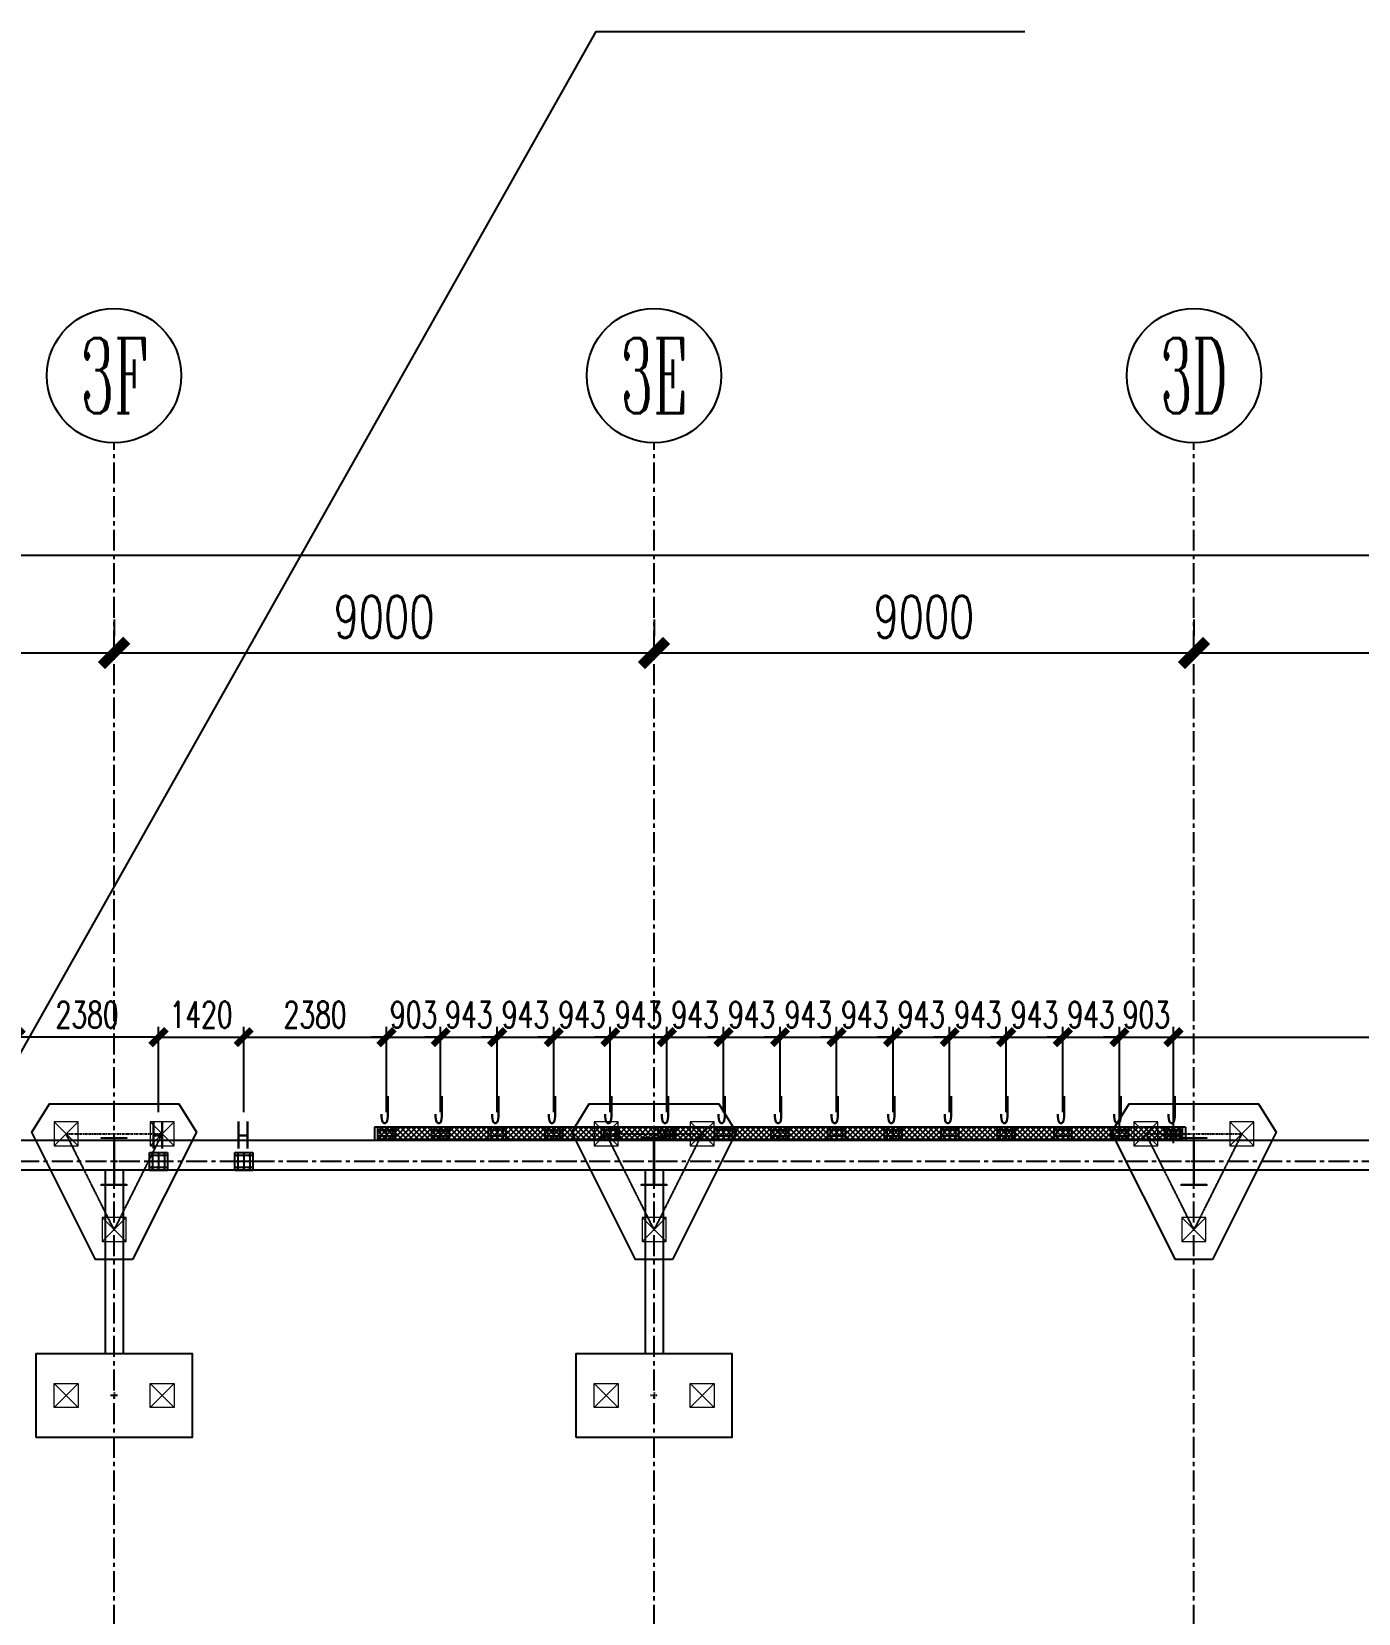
# Model space of a CAD drawing. Extents: x 782294 to 1727252, y -631030 to 17645.
# Drawn here: x 1136604 to 1158720, y -523052 to -496687 of the extents above; entities that cross this region are included whole.
import ezdxf
from ezdxf.enums import TextEntityAlignment as Align

# ---------------------------------------------------------------- set-up
doc = ezdxf.new("R2010")
doc.units = 0
doc.linetypes.add('CENTER', pattern=[2, 1.25, -0.25, 0.25, -0.25])
doc.layers.get('Defpoints').update_dxf_attribs({"color": 210})
for name, color, linetype in [('!ZN3-铝板幕墙-3', 3, 'Continuous'), ('2钢材断面', 2, 'Continuous'), ('30预埋件', 30, 'Continuous'), ('3符号', 3, 'Continuous'), ('40钢材投影', 40, 'Continuous'), ('A-AXIS-DP', 126, 'Continuous'), ('ALT_CEN-0-30', 1, 'CENTER'), ('DIM', 173, 'Continuous'), ('DOTE', 1, 'CENTER'), ('S-BKL', 4, 'Continuous'), ('S-DOTE1', 140, 'CENTER'), ('S-HATCH1-W', 252, 'Continuous'), ('结构轮廓线', 1, 'Continuous')]:
    doc.layers.add(name, color=color, linetype=linetype)
doc.layers.add('S-col', color=2, linetype='Continuous', lineweight=0)
doc.layers.add('S-zhuang', color=1, linetype='Continuous', lineweight=0)
doc.layers.add('疑问', color=1, linetype='Continuous', plot=False)
doc.styles.add('_TCH_AXIS', font='COMPLEX', dxfattribs={"bigfont": 'GBCBIG'})
doc.styles.add('DHTEXT-1', font='romans.shx', dxfattribs={"width": 0.7, "bigfont": 'chinese.shx'})
doc.dimstyles.new('ZN175', dxfattribs={"dimscale": 175, "dimtxt": 2.5, "dimasz": 1.5, "dimexe": 1, "dimexo": 2, "dimgap": 0.9, "dimtad": 1, "dimdec": 0, "dimdsep": 46, "dimtxsty": 'DHTEXT-1', "dimblk": 'ARCHTICK', "dimcen": 2.5, "dimclrd": 173, "dimclre": 173, "dimclrt": 7, "dimazin": 2, "dimtfac": 1, "dimtdec": 0, "dimtix": 1, "dimtmove": 2, "dimatfit": 3, "dimfxl": 0, "dimtolj": 1, "dimtzin": 0, "dimarcsym": 0})
doc.dimstyles.new('ZN280', dxfattribs={"dimscale": 280, "dimtxt": 2.5, "dimasz": 1.5, "dimexe": 1, "dimexo": 2, "dimgap": 0.9, "dimtad": 1, "dimdec": 0, "dimdsep": 46, "dimtxsty": 'DHTEXT-1', "dimblk": 'ARCHTICK', "dimcen": 2.5, "dimclrd": 173, "dimclre": 173, "dimclrt": 7, "dimazin": 2, "dimtfac": 1, "dimtdec": 0, "dimtix": 1, "dimtmove": 2, "dimatfit": 3, "dimfxl": 0, "dimarcsym": 0})

# ---------------------------------------------------------------- blocks, each defined once
blk = doc.blocks.new('卓越-轴号')
blk.add_circle((0, 0), 4)
at = {"color": 0, "style": '_TCH_AXIS', "width": 1.041667, "flags": 8}
blk.add_attdef('A', text='', height=4.48, dxfattribs=at).set_placement((-2, -2.24), (2, -2.24), align=Align.FIT)
blk = doc.blocks.new('_ArchTick')
at = {"color": 0, "linetype": 'ByBlock', "const_width": 0.4}
blk.add_lwpolyline([(-0.5, -0.5), (0.5, 0.5)], dxfattribs=at)
blk = doc.blocks.new('*D1528')
at = {"layer": 'Defpoints', "color": 0, "ltscale": 2800, "transparency": 16777216}
for p in [(130000, 80275), (139000, 80275), (139000, 80275)]:
    blk.add_point(p, dxfattribs=at)
at = {"layer": 'DIM', "color": 173, "linetype": 'ByBlock', "lineweight": -2, "ltscale": 2800, "transparency": 16777216}
for p, q in [((130000, 80835), (130000, 80555)), ((139000, 80835), (139000, 80555)), ((130000, 80275), (139000, 80275))]:
    blk.add_line(p, q, dxfattribs=at)
at = {"layer": 'DIM', "color": 173, "lineweight": -2, "ltscale": 2800, "transparency": 16777216, "xscale": 420, "yscale": 420, "zscale": 420, "rotation": 180}
blk.add_blockref('_ArchTick', (130000, 80275), dxfattribs=at)
at = {"layer": 'DIM', "color": 173, "lineweight": -2, "ltscale": 2800, "transparency": 16777216, "xscale": 420, "yscale": 420, "zscale": 420}
blk.add_blockref('_ArchTick', (139000, 80275), dxfattribs=at)
at = {"layer": 'DIM', "color": 7, "ltscale": 2800, "transparency": 16777216, "insert": (134500, 80877), "char_height": 700, "attachment_point": 5, "style": 'DHTEXT-1'}
blk.add_mtext('9000', dxfattribs=at)
blk = doc.blocks.new('*D1529')
at = {"layer": 'Defpoints', "color": 0, "ltscale": 2800, "transparency": 16777216}
for p in [(139000, 80275), (148000, 80275), (148000, 80275)]:
    blk.add_point(p, dxfattribs=at)
at = {"layer": 'DIM', "color": 173, "linetype": 'ByBlock', "lineweight": -2, "ltscale": 2800, "transparency": 16777216}
for p, q in [((139000, 80835), (139000, 80555)), ((148000, 80835), (148000, 80555)), ((139000, 80275), (148000, 80275))]:
    blk.add_line(p, q, dxfattribs=at)
at = {"layer": 'DIM', "color": 173, "lineweight": -2, "ltscale": 2800, "transparency": 16777216, "xscale": 420, "yscale": 420, "zscale": 420, "rotation": 180}
blk.add_blockref('_ArchTick', (139000, 80275), dxfattribs=at)
at = {"layer": 'DIM', "color": 173, "lineweight": -2, "ltscale": 2800, "transparency": 16777216, "xscale": 420, "yscale": 420, "zscale": 420}
blk.add_blockref('_ArchTick', (148000, 80275), dxfattribs=at)
at = {"layer": 'DIM', "color": 7, "ltscale": 2800, "transparency": 16777216, "insert": (143500, 80877), "char_height": 700, "attachment_point": 5, "style": 'DHTEXT-1'}
blk.add_mtext('9000', dxfattribs=at)
blk = doc.blocks.new('*D1530')
at = {"layer": 'Defpoints', "color": 0, "ltscale": 2800, "transparency": 16777216}
for p in [(148000, 80275), (157000, 80275), (157000, 80275)]:
    blk.add_point(p, dxfattribs=at)
at = {"layer": 'DIM', "color": 173, "linetype": 'ByBlock', "lineweight": -2, "ltscale": 2800, "transparency": 16777216}
for p, q in [((148000, 80835), (148000, 80555)), ((157000, 80835), (157000, 80555)), ((148000, 80275), (157000, 80275))]:
    blk.add_line(p, q, dxfattribs=at)
at = {"layer": 'DIM', "color": 173, "lineweight": -2, "ltscale": 2800, "transparency": 16777216, "xscale": 420, "yscale": 420, "zscale": 420, "rotation": 180}
blk.add_blockref('_ArchTick', (148000, 80275), dxfattribs=at)
at = {"layer": 'DIM', "color": 173, "lineweight": -2, "ltscale": 2800, "transparency": 16777216, "xscale": 420, "yscale": 420, "zscale": 420}
blk.add_blockref('_ArchTick', (157000, 80275), dxfattribs=at)
at = {"layer": 'DIM', "color": 7, "ltscale": 2800, "transparency": 16777216, "insert": (152500, 80877), "char_height": 700, "attachment_point": 5, "style": 'DHTEXT-1'}
blk.add_mtext('9000', dxfattribs=at)
blk = doc.blocks.new('*D1531')
at = {"layer": 'Defpoints', "color": 0, "ltscale": 2800, "transparency": 16777216}
for p in [(157000, 80275), (166000, 80275), (166000, 80275)]:
    blk.add_point(p, dxfattribs=at)
at = {"layer": 'DIM', "color": 173, "linetype": 'ByBlock', "lineweight": -2, "ltscale": 2800, "transparency": 16777216}
for p, q in [((157000, 80835), (157000, 80555)), ((166000, 80835), (166000, 80555)), ((157000, 80275), (166000, 80275))]:
    blk.add_line(p, q, dxfattribs=at)
at = {"layer": 'DIM', "color": 173, "lineweight": -2, "ltscale": 2800, "transparency": 16777216, "xscale": 420, "yscale": 420, "zscale": 420, "rotation": 180}
blk.add_blockref('_ArchTick', (157000, 80275), dxfattribs=at)
at = {"layer": 'DIM', "color": 173, "lineweight": -2, "ltscale": 2800, "transparency": 16777216, "xscale": 420, "yscale": 420, "zscale": 420}
blk.add_blockref('_ArchTick', (166000, 80275), dxfattribs=at)
at = {"layer": 'DIM', "color": 7, "ltscale": 2800, "transparency": 16777216, "insert": (161500, 80877), "char_height": 700, "attachment_point": 5, "style": 'DHTEXT-1'}
blk.add_mtext('9000', dxfattribs=at)
blk = doc.blocks.new('*D1544')
at = {"layer": 'Defpoints', "color": 0, "ltscale": 2800, "transparency": 16777216}
for p in [(184000, 81904), (0, 81455), (184000, 81455)]:
    blk.add_point(p, dxfattribs=at)
at = {"layer": 'DIM', "color": 173, "linetype": 'ByBlock', "lineweight": -2, "ltscale": 2800, "transparency": 16777216}
for p, q in [((0, 82015), (0, 82184)), ((184000, 82015), (184000, 82184)), ((0, 81904), (184000, 81904))]:
    blk.add_line(p, q, dxfattribs=at)
at = {"layer": 'DIM', "color": 173, "lineweight": -2, "ltscale": 2800, "transparency": 16777216, "xscale": 420, "yscale": 420, "zscale": 420, "rotation": 180}
blk.add_blockref('_ArchTick', (0, 81904), dxfattribs=at)
at = {"layer": 'DIM', "color": 173, "lineweight": -2, "ltscale": 2800, "transparency": 16777216, "xscale": 420, "yscale": 420, "zscale": 420}
blk.add_blockref('_ArchTick', (184000, 81904), dxfattribs=at)
at = {"layer": 'DIM', "color": 7, "ltscale": 2800, "transparency": 16777216, "insert": (92000, 82506), "char_height": 700, "attachment_point": 5, "style": 'DHTEXT-1'}
blk.add_mtext('184000', dxfattribs=at)
blk = doc.blocks.new('20250913105912')
at = {"layer": '疑问'}
blk.add_lwpolyline([(136810, 72500), (147033, 90632), (154184, 90632)], dxfattribs=at)
at = {"layer": '结构轮廓线', "color": 1, "ltscale": 500}
for p, q in [((156860, 72370), (143340, 72370)), ((143340, 72370), (143340, 72150)), ((156860, 72370), (156860, 72150))]:
    blk.add_line(p, q, dxfattribs=at)
blk = doc.blocks.new('20250903183753')
at = {"layer": '2钢材断面'}
for p, q in [((150, 0), (-150, 0)), ((-150, 0), (-150, -300)), ((150, -300), (150, 0)), ((-150, -300), (150, -300))]:
    blk.add_line(p, q, dxfattribs=at)
at = {"layer": '40钢材投影'}
for centre, radius in [((-100, -50), 12), ((-100, -150), 12), ((-100, -250), 12), ((-100, -50), 6), ((-100, -150), 6), ((-100, -250), 6), ((0, -50), 12), ((0, -150), 12), ((0, -250), 12), ((0, -50), 6), ((0, -150), 6), ((0, -250), 6), ((100, -50), 12), ((100, -150), 12), ((100, -251), 12), ((100, -50), 6), ((100, -150), 6), ((100, -251), 6)]:
    blk.add_circle(centre, radius, dxfattribs=at)
at = {"layer": 'ALT_CEN-0-30', "ltscale": 20}
for p, q in [((-100, 0), (-100, -300)), ((0, 0), (0, -300)), ((100, 0), (100, -300)), ((-150, -50), (150, -50)), ((-150, -150), (150, -150)), ((-150, -250), (150, -250))]:
    blk.add_line(p, q, dxfattribs=at)
blk = doc.blocks.new('20250903183821')
at = {"ltscale": 50}
blk.add_blockref('20250903183753', (0, 0), dxfattribs=at)
at = {"layer": '30预埋件', "style": 'DHTEXT-1', "text_generation_flag": 6, "width": 0.55}
blk.add_attdef('B', (-105, 65), '', height=450, rotation=180, dxfattribs=at)
blk = doc.blocks.new('20250902145151')
at = {"layer": '2钢材断面'}
for p, q in [((150, 100), (-150, 100)), ((-150, 100), (-150, -100)), ((150, -100), (150, 100)), ((-150, -100), (150, -100))]:
    blk.add_line(p, q, dxfattribs=at)
at = {"layer": '40钢材投影'}
for centre, radius in [((-100, 50), 10), ((-100, 50), 5), ((0, 50), 10), ((0, 50), 5), ((100, 50), 10), ((100, 50), 5), ((-100, -50), 10), ((-100, -50), 5), ((0, -50), 10), ((0, -50), 5), ((100, -50), 10), ((100, -50), 5)]:
    blk.add_circle(centre, radius, dxfattribs=at)
at = {"layer": 'ALT_CEN-0-30', "ltscale": 20}
for p, q in [((-150, 50), (150, 50)), ((-100, 100), (-100, -100)), ((0, 100), (0, -100)), ((100, 100), (100, -100)), ((-150, -50), (150, -50))]:
    blk.add_line(p, q, dxfattribs=at)
blk = doc.blocks.new('20250912153858')
at = {"ltscale": 50}
blk.add_blockref('20250902145151', (0, 100), dxfattribs=at)
at = {"layer": '30预埋件', "style": 'DHTEXT-1', "text_generation_flag": 6, "width": 0.55}
blk.add_attdef('B', (105, -65), '', height=450, dxfattribs=at)
blk = doc.blocks.new('20250913102846')
at = {"ltscale": 500}
ref = blk.add_blockref('20250903183821', (139740, 71950), dxfattribs=dict(at, xscale=-1))
ref.add_attrib('B', 'H', (139845, 72465), dxfattribs={"layer": '30预埋件', "height": 450, "style": 'DHTEXT-1', "text_generation_flag": 6, "width": 0.55})
ref = blk.add_blockref('20250903183821', (141160, 71950), dxfattribs=dict(at, xscale=-1))
ref.add_attrib('B', 'H', (141265, 72465), dxfattribs={"layer": '30预埋件', "height": 450, "style": 'DHTEXT-1', "text_generation_flag": 6, "width": 0.55})
at = {"layer": '结构轮廓线', "ltscale": 500, "rotation": 180}
for p in [(143540, 72370), (144443, 72370), (145386, 72370), (146329, 72370), (147271, 72370), (148214, 72370), (149157, 72370), (150100, 72370), (151043, 72370), (151986, 72370), (152929, 72370), (153871, 72370), (154814, 72370), (155757, 72370), (156660, 72370)]:
    blk.add_blockref('20250912153858', p, dxfattribs=at).add_auto_attribs({'B': 'J'})
blk = doc.blocks.new('*D1228')
at = {"layer": 'Defpoints', "color": 0, "ltscale": 1750, "transparency": 16777216}
for p in [(1155639, -513448), (1154736, -515506), (1155639, -515506)]:
    blk.add_point(p, dxfattribs=at)
at = {"layer": 'DIM', "color": 173, "linetype": 'ByBlock', "lineweight": -2, "ltscale": 1750, "transparency": 16777216}
for p, q in [((1154736, -515156), (1154736, -513273)), ((1155639, -515156), (1155639, -513273)), ((1154736, -513448), (1154473, -513448)), ((1154736, -513448), (1155639, -513448)), ((1155639, -513448), (1155901, -513448))]:
    blk.add_line(p, q, dxfattribs=at)
at = {"layer": 'DIM', "color": 173, "lineweight": -2, "ltscale": 1750, "transparency": 16777216, "xscale": 262.5, "yscale": 262.5, "zscale": 262.5}
blk.add_blockref('_ArchTick', (1154736, -513448), dxfattribs=at)
at = {"layer": 'DIM', "color": 173, "lineweight": -2, "ltscale": 1750, "transparency": 16777216, "xscale": 262.5, "yscale": 262.5, "zscale": 262.5, "rotation": 180}
blk.add_blockref('_ArchTick', (1155639, -513448), dxfattribs=at)
at = {"layer": 'DIM', "color": 7, "ltscale": 1750, "transparency": 16777216, "insert": (1155187, -513072), "char_height": 437.5, "attachment_point": 5, "style": 'DHTEXT-1'}
blk.add_mtext('\\A1;903', dxfattribs=at)
blk = doc.blocks.new('*D1229')
at = {"layer": 'Defpoints', "color": 0, "ltscale": 1750, "transparency": 16777216}
for p in [(1154736, -513448), (1153793, -515048), (1154736, -515048)]:
    blk.add_point(p, dxfattribs=at)
at = {"layer": 'DIM', "color": 173, "linetype": 'ByBlock', "lineweight": -2, "ltscale": 1750, "transparency": 16777216}
for p, q in [((1153793, -514698), (1153793, -513273)), ((1154736, -514698), (1154736, -513273)), ((1153793, -513448), (1153530, -513448)), ((1153793, -513448), (1154736, -513448)), ((1154736, -513448), (1154998, -513448))]:
    blk.add_line(p, q, dxfattribs=at)
at = {"layer": 'DIM', "color": 173, "lineweight": -2, "ltscale": 1750, "transparency": 16777216, "xscale": 262.5, "yscale": 262.5, "zscale": 262.5}
blk.add_blockref('_ArchTick', (1153793, -513448), dxfattribs=at)
at = {"layer": 'DIM', "color": 173, "lineweight": -2, "ltscale": 1750, "transparency": 16777216, "xscale": 262.5, "yscale": 262.5, "zscale": 262.5, "rotation": 180}
blk.add_blockref('_ArchTick', (1154736, -513448), dxfattribs=at)
at = {"layer": 'DIM', "color": 7, "ltscale": 1750, "transparency": 16777216, "insert": (1154264, -513072), "char_height": 437.5, "attachment_point": 5, "style": 'DHTEXT-1'}
blk.add_mtext('\\A1;943', dxfattribs=at)
blk = doc.blocks.new('*D1230')
at = {"layer": 'Defpoints', "color": 0, "ltscale": 1750, "transparency": 16777216}
for p in [(1153793, -513448), (1152850, -515048), (1153793, -515048)]:
    blk.add_point(p, dxfattribs=at)
at = {"layer": 'DIM', "color": 173, "linetype": 'ByBlock', "lineweight": -2, "ltscale": 1750, "transparency": 16777216}
for p, q in [((1152850, -514698), (1152850, -513273)), ((1153793, -514698), (1153793, -513273)), ((1152850, -513448), (1152588, -513448)), ((1152850, -513448), (1153793, -513448)), ((1153793, -513448), (1154055, -513448))]:
    blk.add_line(p, q, dxfattribs=at)
at = {"layer": 'DIM', "color": 173, "lineweight": -2, "ltscale": 1750, "transparency": 16777216, "xscale": 262.5, "yscale": 262.5, "zscale": 262.5}
blk.add_blockref('_ArchTick', (1152850, -513448), dxfattribs=at)
at = {"layer": 'DIM', "color": 173, "lineweight": -2, "ltscale": 1750, "transparency": 16777216, "xscale": 262.5, "yscale": 262.5, "zscale": 262.5, "rotation": 180}
blk.add_blockref('_ArchTick', (1153793, -513448), dxfattribs=at)
at = {"layer": 'DIM', "color": 7, "ltscale": 1750, "transparency": 16777216, "insert": (1153322, -513072), "char_height": 437.5, "attachment_point": 5, "style": 'DHTEXT-1'}
blk.add_mtext('\\A1;943', dxfattribs=at)
blk = doc.blocks.new('*D1231')
at = {"layer": 'Defpoints', "color": 0, "ltscale": 1750, "transparency": 16777216}
for p in [(1152850, -513448), (1151907, -515048), (1152850, -515048)]:
    blk.add_point(p, dxfattribs=at)
at = {"layer": 'DIM', "color": 173, "linetype": 'ByBlock', "lineweight": -2, "ltscale": 1750, "transparency": 16777216}
for p, q in [((1151907, -514698), (1151907, -513273)), ((1152850, -514698), (1152850, -513273)), ((1151907, -513448), (1151645, -513448)), ((1151907, -513448), (1152850, -513448)), ((1152850, -513448), (1153113, -513448))]:
    blk.add_line(p, q, dxfattribs=at)
at = {"layer": 'DIM', "color": 173, "lineweight": -2, "ltscale": 1750, "transparency": 16777216, "xscale": 262.5, "yscale": 262.5, "zscale": 262.5}
blk.add_blockref('_ArchTick', (1151907, -513448), dxfattribs=at)
at = {"layer": 'DIM', "color": 173, "lineweight": -2, "ltscale": 1750, "transparency": 16777216, "xscale": 262.5, "yscale": 262.5, "zscale": 262.5, "rotation": 180}
blk.add_blockref('_ArchTick', (1152850, -513448), dxfattribs=at)
at = {"layer": 'DIM', "color": 7, "ltscale": 1750, "transparency": 16777216, "insert": (1152379, -513072), "char_height": 437.5, "attachment_point": 5, "style": 'DHTEXT-1'}
blk.add_mtext('\\A1;943', dxfattribs=at)
blk = doc.blocks.new('*D1232')
at = {"layer": 'Defpoints', "color": 0, "ltscale": 1750, "transparency": 16777216}
for p in [(1151907, -513448), (1150964, -515048), (1151907, -515048)]:
    blk.add_point(p, dxfattribs=at)
at = {"layer": 'DIM', "color": 173, "linetype": 'ByBlock', "lineweight": -2, "ltscale": 1750, "transparency": 16777216}
for p, q in [((1150964, -514698), (1150964, -513273)), ((1151907, -514698), (1151907, -513273)), ((1150964, -513448), (1150702, -513448)), ((1150964, -513448), (1151907, -513448)), ((1151907, -513448), (1152170, -513448))]:
    blk.add_line(p, q, dxfattribs=at)
at = {"layer": 'DIM', "color": 173, "lineweight": -2, "ltscale": 1750, "transparency": 16777216, "xscale": 262.5, "yscale": 262.5, "zscale": 262.5}
blk.add_blockref('_ArchTick', (1150964, -513448), dxfattribs=at)
at = {"layer": 'DIM', "color": 173, "lineweight": -2, "ltscale": 1750, "transparency": 16777216, "xscale": 262.5, "yscale": 262.5, "zscale": 262.5, "rotation": 180}
blk.add_blockref('_ArchTick', (1151907, -513448), dxfattribs=at)
at = {"layer": 'DIM', "color": 7, "ltscale": 1750, "transparency": 16777216, "insert": (1151436, -513072), "char_height": 437.5, "attachment_point": 5, "style": 'DHTEXT-1'}
blk.add_mtext('\\A1;943', dxfattribs=at)
blk = doc.blocks.new('*D1233')
at = {"layer": 'Defpoints', "color": 0, "ltscale": 1750, "transparency": 16777216}
for p in [(1150964, -513448), (1150022, -515048), (1150964, -515048)]:
    blk.add_point(p, dxfattribs=at)
at = {"layer": 'DIM', "color": 173, "linetype": 'ByBlock', "lineweight": -2, "ltscale": 1750, "transparency": 16777216}
for p, q in [((1150022, -514698), (1150022, -513273)), ((1150964, -514698), (1150964, -513273)), ((1150022, -513448), (1149759, -513448)), ((1150022, -513448), (1150964, -513448)), ((1150964, -513448), (1151227, -513448))]:
    blk.add_line(p, q, dxfattribs=at)
at = {"layer": 'DIM', "color": 173, "lineweight": -2, "ltscale": 1750, "transparency": 16777216, "xscale": 262.5, "yscale": 262.5, "zscale": 262.5}
blk.add_blockref('_ArchTick', (1150022, -513448), dxfattribs=at)
at = {"layer": 'DIM', "color": 173, "lineweight": -2, "ltscale": 1750, "transparency": 16777216, "xscale": 262.5, "yscale": 262.5, "zscale": 262.5, "rotation": 180}
blk.add_blockref('_ArchTick', (1150964, -513448), dxfattribs=at)
at = {"layer": 'DIM', "color": 7, "ltscale": 1750, "transparency": 16777216, "insert": (1150493, -513072), "char_height": 437.5, "attachment_point": 5, "style": 'DHTEXT-1'}
blk.add_mtext('\\A1;943', dxfattribs=at)
blk = doc.blocks.new('*D1234')
at = {"layer": 'Defpoints', "color": 0, "ltscale": 1750, "transparency": 16777216}
for p in [(1150022, -513448), (1149079, -515048), (1150022, -515048)]:
    blk.add_point(p, dxfattribs=at)
at = {"layer": 'DIM', "color": 173, "linetype": 'ByBlock', "lineweight": -2, "ltscale": 1750, "transparency": 16777216}
for p, q in [((1149079, -514698), (1149079, -513273)), ((1150022, -514698), (1150022, -513273)), ((1149079, -513448), (1148816, -513448)), ((1149079, -513448), (1150022, -513448)), ((1150022, -513448), (1150284, -513448))]:
    blk.add_line(p, q, dxfattribs=at)
at = {"layer": 'DIM', "color": 173, "lineweight": -2, "ltscale": 1750, "transparency": 16777216, "xscale": 262.5, "yscale": 262.5, "zscale": 262.5}
blk.add_blockref('_ArchTick', (1149079, -513448), dxfattribs=at)
at = {"layer": 'DIM', "color": 173, "lineweight": -2, "ltscale": 1750, "transparency": 16777216, "xscale": 262.5, "yscale": 262.5, "zscale": 262.5, "rotation": 180}
blk.add_blockref('_ArchTick', (1150022, -513448), dxfattribs=at)
at = {"layer": 'DIM', "color": 7, "ltscale": 1750, "transparency": 16777216, "insert": (1149550, -513072), "char_height": 437.5, "attachment_point": 5, "style": 'DHTEXT-1'}
blk.add_mtext('\\A1;943', dxfattribs=at)
blk = doc.blocks.new('*D1235')
at = {"layer": 'Defpoints', "color": 0, "ltscale": 1750, "transparency": 16777216}
for p in [(1149079, -513448), (1148136, -515048), (1149079, -515048)]:
    blk.add_point(p, dxfattribs=at)
at = {"layer": 'DIM', "color": 173, "linetype": 'ByBlock', "lineweight": -2, "ltscale": 1750, "transparency": 16777216}
for p, q in [((1148136, -514698), (1148136, -513273)), ((1149079, -514698), (1149079, -513273)), ((1148136, -513448), (1147873, -513448)), ((1148136, -513448), (1149079, -513448)), ((1149079, -513448), (1149341, -513448))]:
    blk.add_line(p, q, dxfattribs=at)
at = {"layer": 'DIM', "color": 173, "lineweight": -2, "ltscale": 1750, "transparency": 16777216, "xscale": 262.5, "yscale": 262.5, "zscale": 262.5}
blk.add_blockref('_ArchTick', (1148136, -513448), dxfattribs=at)
at = {"layer": 'DIM', "color": 173, "lineweight": -2, "ltscale": 1750, "transparency": 16777216, "xscale": 262.5, "yscale": 262.5, "zscale": 262.5, "rotation": 180}
blk.add_blockref('_ArchTick', (1149079, -513448), dxfattribs=at)
at = {"layer": 'DIM', "color": 7, "ltscale": 1750, "transparency": 16777216, "insert": (1148607, -513072), "char_height": 437.5, "attachment_point": 5, "style": 'DHTEXT-1'}
blk.add_mtext('\\A1;943', dxfattribs=at)
blk = doc.blocks.new('*D1236')
at = {"layer": 'Defpoints', "color": 0, "ltscale": 1750, "transparency": 16777216}
for p in [(1148136, -513448), (1147193, -515048), (1148136, -515048)]:
    blk.add_point(p, dxfattribs=at)
at = {"layer": 'DIM', "color": 173, "linetype": 'ByBlock', "lineweight": -2, "ltscale": 1750, "transparency": 16777216}
for p, q in [((1147193, -514698), (1147193, -513273)), ((1148136, -514698), (1148136, -513273)), ((1147193, -513448), (1146930, -513448)), ((1147193, -513448), (1148136, -513448)), ((1148136, -513448), (1148398, -513448))]:
    blk.add_line(p, q, dxfattribs=at)
at = {"layer": 'DIM', "color": 173, "lineweight": -2, "ltscale": 1750, "transparency": 16777216, "xscale": 262.5, "yscale": 262.5, "zscale": 262.5}
blk.add_blockref('_ArchTick', (1147193, -513448), dxfattribs=at)
at = {"layer": 'DIM', "color": 173, "lineweight": -2, "ltscale": 1750, "transparency": 16777216, "xscale": 262.5, "yscale": 262.5, "zscale": 262.5, "rotation": 180}
blk.add_blockref('_ArchTick', (1148136, -513448), dxfattribs=at)
at = {"layer": 'DIM', "color": 7, "ltscale": 1750, "transparency": 16777216, "insert": (1147664, -513072), "char_height": 437.5, "attachment_point": 5, "style": 'DHTEXT-1'}
blk.add_mtext('\\A1;943', dxfattribs=at)
blk = doc.blocks.new('*D1237')
at = {"layer": 'Defpoints', "color": 0, "ltscale": 1750, "transparency": 16777216}
for p in [(1147193, -513448), (1146250, -515048), (1147193, -515048)]:
    blk.add_point(p, dxfattribs=at)
at = {"layer": 'DIM', "color": 173, "linetype": 'ByBlock', "lineweight": -2, "ltscale": 1750, "transparency": 16777216}
for p, q in [((1146250, -514698), (1146250, -513273)), ((1147193, -514698), (1147193, -513273)), ((1146250, -513448), (1145988, -513448)), ((1146250, -513448), (1147193, -513448)), ((1147193, -513448), (1147455, -513448))]:
    blk.add_line(p, q, dxfattribs=at)
at = {"layer": 'DIM', "color": 173, "lineweight": -2, "ltscale": 1750, "transparency": 16777216, "xscale": 262.5, "yscale": 262.5, "zscale": 262.5}
blk.add_blockref('_ArchTick', (1146250, -513448), dxfattribs=at)
at = {"layer": 'DIM', "color": 173, "lineweight": -2, "ltscale": 1750, "transparency": 16777216, "xscale": 262.5, "yscale": 262.5, "zscale": 262.5, "rotation": 180}
blk.add_blockref('_ArchTick', (1147193, -513448), dxfattribs=at)
at = {"layer": 'DIM', "color": 7, "ltscale": 1750, "transparency": 16777216, "insert": (1146722, -513072), "char_height": 437.5, "attachment_point": 5, "style": 'DHTEXT-1'}
blk.add_mtext('\\A1;943', dxfattribs=at)
blk = doc.blocks.new('*D1238')
at = {"layer": 'Defpoints', "color": 0, "ltscale": 1750, "transparency": 16777216}
for p in [(1146250, -513448), (1145307, -515048), (1146250, -515048)]:
    blk.add_point(p, dxfattribs=at)
at = {"layer": 'DIM', "color": 173, "linetype": 'ByBlock', "lineweight": -2, "ltscale": 1750, "transparency": 16777216}
for p, q in [((1145307, -514698), (1145307, -513273)), ((1146250, -514698), (1146250, -513273)), ((1145307, -513448), (1145045, -513448)), ((1145307, -513448), (1146250, -513448)), ((1146250, -513448), (1146513, -513448))]:
    blk.add_line(p, q, dxfattribs=at)
at = {"layer": 'DIM', "color": 173, "lineweight": -2, "ltscale": 1750, "transparency": 16777216, "xscale": 262.5, "yscale": 262.5, "zscale": 262.5}
blk.add_blockref('_ArchTick', (1145307, -513448), dxfattribs=at)
at = {"layer": 'DIM', "color": 173, "lineweight": -2, "ltscale": 1750, "transparency": 16777216, "xscale": 262.5, "yscale": 262.5, "zscale": 262.5, "rotation": 180}
blk.add_blockref('_ArchTick', (1146250, -513448), dxfattribs=at)
at = {"layer": 'DIM', "color": 7, "ltscale": 1750, "transparency": 16777216, "insert": (1145779, -513072), "char_height": 437.5, "attachment_point": 5, "style": 'DHTEXT-1'}
blk.add_mtext('\\A1;943', dxfattribs=at)
blk = doc.blocks.new('*D1239')
at = {"layer": 'Defpoints', "color": 0, "ltscale": 1750, "transparency": 16777216}
for p in [(1145307, -513448), (1144364, -515048), (1145307, -515048)]:
    blk.add_point(p, dxfattribs=at)
at = {"layer": 'DIM', "color": 173, "linetype": 'ByBlock', "lineweight": -2, "ltscale": 1750, "transparency": 16777216}
for p, q in [((1144364, -514698), (1144364, -513273)), ((1145307, -514698), (1145307, -513273)), ((1144364, -513448), (1144102, -513448)), ((1144364, -513448), (1145307, -513448)), ((1145307, -513448), (1145570, -513448))]:
    blk.add_line(p, q, dxfattribs=at)
at = {"layer": 'DIM', "color": 173, "lineweight": -2, "ltscale": 1750, "transparency": 16777216, "xscale": 262.5, "yscale": 262.5, "zscale": 262.5}
blk.add_blockref('_ArchTick', (1144364, -513448), dxfattribs=at)
at = {"layer": 'DIM', "color": 173, "lineweight": -2, "ltscale": 1750, "transparency": 16777216, "xscale": 262.5, "yscale": 262.5, "zscale": 262.5, "rotation": 180}
blk.add_blockref('_ArchTick', (1145307, -513448), dxfattribs=at)
at = {"layer": 'DIM', "color": 7, "ltscale": 1750, "transparency": 16777216, "insert": (1144836, -513072), "char_height": 437.5, "attachment_point": 5, "style": 'DHTEXT-1'}
blk.add_mtext('\\A1;943', dxfattribs=at)
blk = doc.blocks.new('*D1240')
at = {"layer": 'Defpoints', "color": 0, "ltscale": 1750, "transparency": 16777216}
for p in [(1144364, -513448), (1143422, -515048), (1144364, -515048)]:
    blk.add_point(p, dxfattribs=at)
at = {"layer": 'DIM', "color": 173, "linetype": 'ByBlock', "lineweight": -2, "ltscale": 1750, "transparency": 16777216}
for p, q in [((1143422, -514698), (1143422, -513273)), ((1144364, -514698), (1144364, -513273)), ((1143422, -513448), (1143159, -513448)), ((1143422, -513448), (1144364, -513448)), ((1144364, -513448), (1144627, -513448))]:
    blk.add_line(p, q, dxfattribs=at)
at = {"layer": 'DIM', "color": 173, "lineweight": -2, "ltscale": 1750, "transparency": 16777216, "xscale": 262.5, "yscale": 262.5, "zscale": 262.5}
blk.add_blockref('_ArchTick', (1143422, -513448), dxfattribs=at)
at = {"layer": 'DIM', "color": 173, "lineweight": -2, "ltscale": 1750, "transparency": 16777216, "xscale": 262.5, "yscale": 262.5, "zscale": 262.5, "rotation": 180}
blk.add_blockref('_ArchTick', (1144364, -513448), dxfattribs=at)
at = {"layer": 'DIM', "color": 7, "ltscale": 1750, "transparency": 16777216, "insert": (1143893, -513072), "char_height": 437.5, "attachment_point": 5, "style": 'DHTEXT-1'}
blk.add_mtext('\\A1;943', dxfattribs=at)
blk = doc.blocks.new('*D1241')
at = {"layer": 'Defpoints', "color": 0, "ltscale": 1750, "transparency": 16777216}
for p in [(1143422, -513448), (1142519, -515048), (1143422, -515048)]:
    blk.add_point(p, dxfattribs=at)
at = {"layer": 'DIM', "color": 173, "linetype": 'ByBlock', "lineweight": -2, "ltscale": 1750, "transparency": 16777216}
for p, q in [((1142519, -514698), (1142519, -513273)), ((1143422, -514698), (1143422, -513273)), ((1142519, -513448), (1142256, -513448)), ((1142519, -513448), (1143422, -513448)), ((1143422, -513448), (1143684, -513448))]:
    blk.add_line(p, q, dxfattribs=at)
at = {"layer": 'DIM', "color": 173, "lineweight": -2, "ltscale": 1750, "transparency": 16777216, "xscale": 262.5, "yscale": 262.5, "zscale": 262.5}
blk.add_blockref('_ArchTick', (1142519, -513448), dxfattribs=at)
at = {"layer": 'DIM', "color": 173, "lineweight": -2, "ltscale": 1750, "transparency": 16777216, "xscale": 262.5, "yscale": 262.5, "zscale": 262.5, "rotation": 180}
blk.add_blockref('_ArchTick', (1143422, -513448), dxfattribs=at)
at = {"layer": 'DIM', "color": 7, "ltscale": 1750, "transparency": 16777216, "insert": (1142970, -513072), "char_height": 437.5, "attachment_point": 5, "style": 'DHTEXT-1'}
blk.add_mtext('\\A1;903', dxfattribs=at)
blk = doc.blocks.new('*D1242')
at = {"layer": 'Defpoints', "color": 0, "ltscale": 1750, "transparency": 16777216}
for p in [(1142519, -513448), (1140139, -515048), (1142519, -515048)]:
    blk.add_point(p, dxfattribs=at)
at = {"layer": 'DIM', "color": 173, "linetype": 'ByBlock', "lineweight": -2, "ltscale": 1750, "transparency": 16777216}
for p, q in [((1140139, -514698), (1140139, -513273)), ((1142519, -514698), (1142519, -513273)), ((1140139, -513448), (1142519, -513448))]:
    blk.add_line(p, q, dxfattribs=at)
at = {"layer": 'DIM', "color": 173, "lineweight": -2, "ltscale": 1750, "transparency": 16777216, "xscale": 262.5, "yscale": 262.5, "zscale": 262.5, "rotation": 180}
blk.add_blockref('_ArchTick', (1140139, -513448), dxfattribs=at)
at = {"layer": 'DIM', "color": 173, "lineweight": -2, "ltscale": 1750, "transparency": 16777216, "xscale": 262.5, "yscale": 262.5, "zscale": 262.5}
blk.add_blockref('_ArchTick', (1142519, -513448), dxfattribs=at)
at = {"layer": 'DIM', "color": 7, "ltscale": 1750, "transparency": 16777216, "insert": (1141329, -513072), "char_height": 437.5, "attachment_point": 5, "style": 'DHTEXT-1'}
blk.add_mtext('\\A1;2380', dxfattribs=at)
blk = doc.blocks.new('*D1243')
at = {"layer": 'Defpoints', "color": 0, "ltscale": 1750, "transparency": 16777216}
for p in [(1140139, -513448), (1138719, -515048), (1140139, -515048)]:
    blk.add_point(p, dxfattribs=at)
at = {"layer": 'DIM', "color": 173, "linetype": 'ByBlock', "lineweight": -2, "ltscale": 1750, "transparency": 16777216}
for p, q in [((1138719, -514698), (1138719, -513273)), ((1140139, -514698), (1140139, -513273)), ((1138719, -513448), (1140139, -513448))]:
    blk.add_line(p, q, dxfattribs=at)
at = {"layer": 'DIM', "color": 173, "lineweight": -2, "ltscale": 1750, "transparency": 16777216, "xscale": 262.5, "yscale": 262.5, "zscale": 262.5, "rotation": 180}
blk.add_blockref('_ArchTick', (1138719, -513448), dxfattribs=at)
at = {"layer": 'DIM', "color": 173, "lineweight": -2, "ltscale": 1750, "transparency": 16777216, "xscale": 262.5, "yscale": 262.5, "zscale": 262.5}
blk.add_blockref('_ArchTick', (1140139, -513448), dxfattribs=at)
at = {"layer": 'DIM', "color": 7, "ltscale": 1750, "transparency": 16777216, "insert": (1139429, -513072), "char_height": 437.5, "attachment_point": 5, "style": 'DHTEXT-1'}
blk.add_mtext('\\A1;1420', dxfattribs=at)
blk = doc.blocks.new('*D1633')
at = {"layer": 'Defpoints', "color": 0, "ltscale": 1750, "transparency": 16777216}
for p in [(1165719, -513448), (1155639, -515562), (1165719, -515562)]:
    blk.add_point(p, dxfattribs=at)
at = {"layer": 'DIM', "color": 173, "linetype": 'ByBlock', "lineweight": -2, "ltscale": 1750, "transparency": 16777216}
for p, q in [((1155639, -515212), (1155639, -513273)), ((1165719, -515212), (1165719, -513273)), ((1155639, -513448), (1165719, -513448))]:
    blk.add_line(p, q, dxfattribs=at)
at = {"layer": 'DIM', "color": 173, "lineweight": -2, "ltscale": 1750, "transparency": 16777216, "xscale": 262.5, "yscale": 262.5, "zscale": 262.5, "rotation": 180}
blk.add_blockref('_ArchTick', (1155639, -513448), dxfattribs=at)
at = {"layer": 'DIM', "color": 173, "lineweight": -2, "ltscale": 1750, "transparency": 16777216, "xscale": 262.5, "yscale": 262.5, "zscale": 262.5}
blk.add_blockref('_ArchTick', (1165719, -513448), dxfattribs=at)
at = {"layer": 'DIM', "color": 7, "ltscale": 1750, "transparency": 16777216, "insert": (1160679, -513072), "char_height": 437.5, "attachment_point": 5, "style": 'DHTEXT-1'}
blk.add_mtext('\\A1;10080', dxfattribs=at)
blk = doc.blocks.new('*D1634')
at = {"layer": 'Defpoints', "color": 0, "ltscale": 1750, "transparency": 16777216}
for p in [(1136339, -513448), (1136339, -515048), (1138719, -515048)]:
    blk.add_point(p, dxfattribs=at)
at = {"layer": 'DIM', "color": 173, "linetype": 'ByBlock', "lineweight": -2, "ltscale": 1750, "transparency": 16777216}
for p, q in [((1136339, -514698), (1136339, -513273)), ((1138719, -514698), (1138719, -513273)), ((1138719, -513448), (1136339, -513448))]:
    blk.add_line(p, q, dxfattribs=at)
at = {"layer": 'DIM', "color": 173, "lineweight": -2, "ltscale": 1750, "transparency": 16777216, "xscale": 262.5, "yscale": 262.5, "zscale": 262.5, "rotation": 180}
blk.add_blockref('_ArchTick', (1136339, -513448), dxfattribs=at)
at = {"layer": 'DIM', "color": 173, "lineweight": -2, "ltscale": 1750, "transparency": 16777216, "xscale": 262.5, "yscale": 262.5, "zscale": 262.5}
blk.add_blockref('_ArchTick', (1138719, -513448), dxfattribs=at)
at = {"layer": 'DIM', "color": 7, "ltscale": 1750, "transparency": 16777216, "insert": (1137529, -513072), "char_height": 437.5, "attachment_point": 5, "style": 'DHTEXT-1'}
blk.add_mtext('\\A1;2380', dxfattribs=at)
blk = doc.blocks.new('S-ZHUANG-400')
at = {"layer": 'S-zhuang'}
for p, q in [((200, -200), (-200, 200)), ((-200, -200), (200, 200))]:
    blk.add_line(p, q, dxfattribs=at)
blk.add_lwpolyline([(-200, 200), (200, 200), (200, -200), (-200, -200)], close=True, dxfattribs=at)
blk = doc.blocks.new('CT3')
at = {"layer": 'S-DOTE1', "ltscale": 0.25}
for p, q in [((-101698, -257554), (-101818, -257554)), ((-101758, -257494), (-101758, -257614))]:
    blk.add_line(p, q, dxfattribs=at)
at = {"layer": 'S-DOTE1', "linetype": 'CENTER', "ltscale": 0.25}
blk.add_lwpolyline([(-100958, -258016), (-101758, -256416), (-102558, -258016)], close=True, dxfattribs=at)
at = {"layer": 'S-HATCH1-W'}
blk.add_lwpolyline([(-101449, -255916), (-102067, -255916), (-103130, -258042), (-102837, -258516), (-100680, -258516), (-100387, -258042)], close=True, dxfattribs=at)
at = {"layer": 'S-zhuang', "rotation": 90}
for p in [(-101758, -256416), (-102558, -258016), (-100958, -258016)]:
    blk.add_blockref('S-ZHUANG-400', p, dxfattribs=at)
blk = doc.blocks.new('CT2')
at = {"layer": 'S-DOTE1', "ltscale": 0.25}
for p, q in [((-193565, -187166), (-193685, -187166)), ((-193625, -187226), (-193625, -187106))]:
    blk.add_line(p, q, dxfattribs=at)
at = {"layer": 'S-HATCH1-W'}
blk.add_lwpolyline([(-194325, -185866), (-192925, -185866), (-192925, -188466), (-194325, -188466)], close=True, dxfattribs=at)
at = {"layer": 'S-zhuang'}
for p in [(-193625, -186366), (-193625, -187966)]:
    blk.add_blockref('S-ZHUANG-400', p, dxfattribs=at)
blk = doc.blocks.new('A$C46867589')
at = {"layer": 'S-HATCH1-W'}
h = blk.add_hatch(dxfattribs=at)
h.set_pattern_fill('ANSI37', color=256, scale=20)
h.set_pattern_definition([(45, (267758.46, 255248.18), (-44.90128, 44.90128), []), (135, (267758.46, 255248.18), (-44.90128, -44.90128), [])])
h.paths.add_polyline_path([(156810, 72370), (143390, 72370), (143390, 72170), (156810, 72170)])
at = {"layer": 'S-BKL'}
for p, q in [((164700, 72150), (16746, 72150)), ((164730, 71651), (17162, 71651)), ((138850, 71650), (138850, 68600)), ((139150, 71650), (139150, 68600)), ((147850, 71650), (147850, 68600)), ((148150, 71650), (148150, 68600))]:
    blk.add_line(p, q, dxfattribs=at)
at = {"layer": 'S-col'}
for points in [[(138785, 72200), (139215, 72200), (139215, 72182), (139006, 72182), (139006, 71418), (139215, 71418), (139215, 71400), (138785, 71400), (138785, 71418), (138994, 71418), (138994, 72182), (138785, 72182)], [(147785, 72200), (148215, 72200), (148215, 72182), (148006, 72182), (148006, 71418), (148215, 71418), (148215, 71400), (147785, 71400), (147785, 71418), (147994, 71418), (147994, 72182), (147785, 72182)], [(156785, 72200), (157215, 72200), (157215, 72182), (157006, 72182), (157006, 71418), (157215, 71418), (157215, 71400), (156785, 71400), (156785, 71418), (156994, 71418), (156994, 72182), (156785, 72182)]]:
    blk.add_lwpolyline(points, close=True, dxfattribs=at)
at = {"layer": 'S-HATCH1-W', "elevation": 0}
blk.add_lwpolyline([(156810, 72370), (143390, 72370), (143390, 72170), (156810, 72170)], close=True, dxfattribs=at)
at = {"layer": 'S-zhuang', "xscale": -1, "rotation": 180}
for p in [(240758, -185754), (249758, -185754), (258758, -185754)]:
    blk.add_blockref('CT3', p, dxfattribs=at)
at = {"layer": 'S-zhuang', "rotation": 90}
for p in [(-48166, 261525), (-39166, 261525)]:
    blk.add_blockref('CT2', p, dxfattribs=at)
blk = doc.blocks.new('20250821100720')
at = {"layer": 'DOTE', "ltscale": 280}
for p, q in [((139000, -8180), (139000, 83777.4)), ((148000, -8180), (148000, 83777.4)), ((157000, -8180), (157000, 83777.4)), ((195431, 71800), (-7455.8, 71800))]:
    blk.add_line(p, q, dxfattribs=at)
at = {"layer": '3符号', "color": 7}
ref = blk.add_blockref('卓越-轴号', (139000, 84897.4), dxfattribs=dict(at, xscale=280, yscale=280, zscale=280))
ref.add_attrib('A', '3F', dxfattribs={"layer": '0', "color": 0, "height": 1254.4, "style": '_TCH_AXIS', "width": 0.535714}).set_placement((138440, 84270.2), (139560, 84270.2), align=Align.FIT)
ref = blk.add_blockref('卓越-轴号', (148000, 84897.4), dxfattribs=dict(at, xscale=280, yscale=280, zscale=280))
ref.add_attrib('A', '3E', dxfattribs={"layer": '0', "color": 0, "height": 1254.4, "style": '_TCH_AXIS', "width": 0.535714}).set_placement((147440, 84270.2), (148560, 84270.2), align=Align.FIT)
ref = blk.add_blockref('卓越-轴号', (157000, 84897.4), dxfattribs=dict(at, xscale=280, yscale=280, zscale=280))
ref.add_attrib('A', '3D', dxfattribs={"layer": '0', "color": 0, "height": 1254.4, "style": '_TCH_AXIS', "width": 0.520833}).set_placement((156440, 84270.2), (157560, 84270.2), align=Align.FIT)
at = {"layer": 'DIM', "ltscale": 2800}
dim = blk.add_aligned_dim(p1=(0, 81454.9), p2=(184000, 81454.9), distance=448.6, dimstyle='ZN280', dxfattribs=at)
dim.commit()
dim.dimension.update_dxf_attribs({"geometry": '*D1544', "text_midpoint": (92000, 82505.6)})
for base, p1, p2, picture, middle in [((139000, 80275), (130000, 80275), (139000, 80275), '*D1528', (134500, 80877)), ((148000, 80275), (139000, 80275), (148000, 80275), '*D1529', (143500, 80877)), ((157000, 80275), (148000, 80275), (157000, 80275), '*D1530', (152500, 80877)), ((166000, 80275), (157000, 80275), (166000, 80275), '*D1531', (161500, 80877))]:
    dim = blk.add_linear_dim(base=base, p1=p1, p2=p2, angle=180, dimstyle='ZN280', dxfattribs=at)
    dim.commit()
    dim.dimension.update_dxf_attribs({"geometry": picture, "text_midpoint": middle})

msp = doc.modelspace()

# ---------------------------------------------------------------- block references
at = {"layer": '!ZN3-铝板幕墙-3', "ltscale": 1750}
msp.add_blockref('A$C46867589', (998978.7, -587318.4), dxfattribs=at)
at = {"layer": 'A-AXIS-DP', "ltscale": 2800}
msp.add_blockref('20250821100720', (998978.7, -587318.4), dxfattribs=at)
at = {"layer": '结构轮廓线', "ltscale": 500}
for name in ['20250913105912', '20250913102846']:
    msp.add_blockref(name, (998978.7, -587318.4), dxfattribs=at)

# ---------------------------------------------------------------- dimensions: what is measured, and where the dimension line sits
at = {"layer": 'DIM', "ltscale": 1750}
for base, p1, p2, picture, middle in [((1136338.7, -513448.4), (1138718.7, -515048.4), (1136338.7, -515048.4), '*D1634', (1137528.7, -513072.2)), ((1140138.7, -513448.4), (1138718.7, -515048.4), (1140138.7, -515048.4), '*D1243', (1139428.7, -513072.2)), ((1142518.7, -513448.4), (1140138.7, -515048.4), (1142518.7, -515048.4), '*D1242', (1141328.7, -513072.2)), ((1143421.5, -513448.4), (1142518.7, -515048.4), (1143421.5, -515048.4), '*D1241', (1142970.1, -513072.2)), ((1144364.4, -513448.4), (1143421.5, -515048.4), (1144364.4, -515048.4), '*D1240', (1143893, -513072.2)), ((1145307.3, -513448.4), (1144364.4, -515048.4), (1145307.3, -515048.4), '*D1239', (1144835.8, -513072.2)), ((1146250.1, -513448.4), (1145307.3, -515048.4), (1146250.1, -515048.4), '*D1238', (1145778.7, -513072.2)), ((1147193, -513448.4), (1146250.1, -515048.4), (1147193, -515048.4), '*D1237', (1146721.5, -513072.2)), ((1148135.8, -513448.4), (1147193, -515048.4), (1148135.8, -515048.4), '*D1236', (1147664.4, -513072.2)), ((1149078.7, -513448.4), (1148135.8, -515048.4), (1149078.7, -515048.4), '*D1235', (1148607.3, -513072.2)), ((1150021.5, -513448.4), (1149078.7, -515048.4), (1150021.5, -515048.4), '*D1234', (1149550.1, -513072.2)), ((1150964.4, -513448.4), (1150021.5, -515048.4), (1150964.4, -515048.4), '*D1233', (1150493, -513072.2)), ((1151907.3, -513448.4), (1150964.4, -515048.4), (1151907.3, -515048.4), '*D1232', (1151435.8, -513072.2)), ((1152850.1, -513448.4), (1151907.3, -515048.4), (1152850.1, -515048.4), '*D1231', (1152378.7, -513072.2)), ((1153793, -513448.4), (1152850.1, -515048.4), (1153793, -515048.4), '*D1230', (1153321.5, -513072.2)), ((1154735.8, -513448.4), (1153793, -515048.4), (1154735.8, -515048.4), '*D1229', (1154264.4, -513072.2)), ((1155638.7, -513448.4), (1154735.8, -515506.4), (1155638.7, -515506.4), '*D1228', (1155187.3, -513072.2)), ((1165718.7, -513448.4), (1155638.7, -515561.9), (1165718.7, -515561.9), '*D1633', (1160678.7, -513072.2))]:
    dim = msp.add_linear_dim(base=base, p1=p1, p2=p2, dimstyle='ZN175', dxfattribs=at)
    dim.commit()
    dim.dimension.update_dxf_attribs({"geometry": picture, "text_midpoint": middle})

doc.saveas('drawing.dxf')
